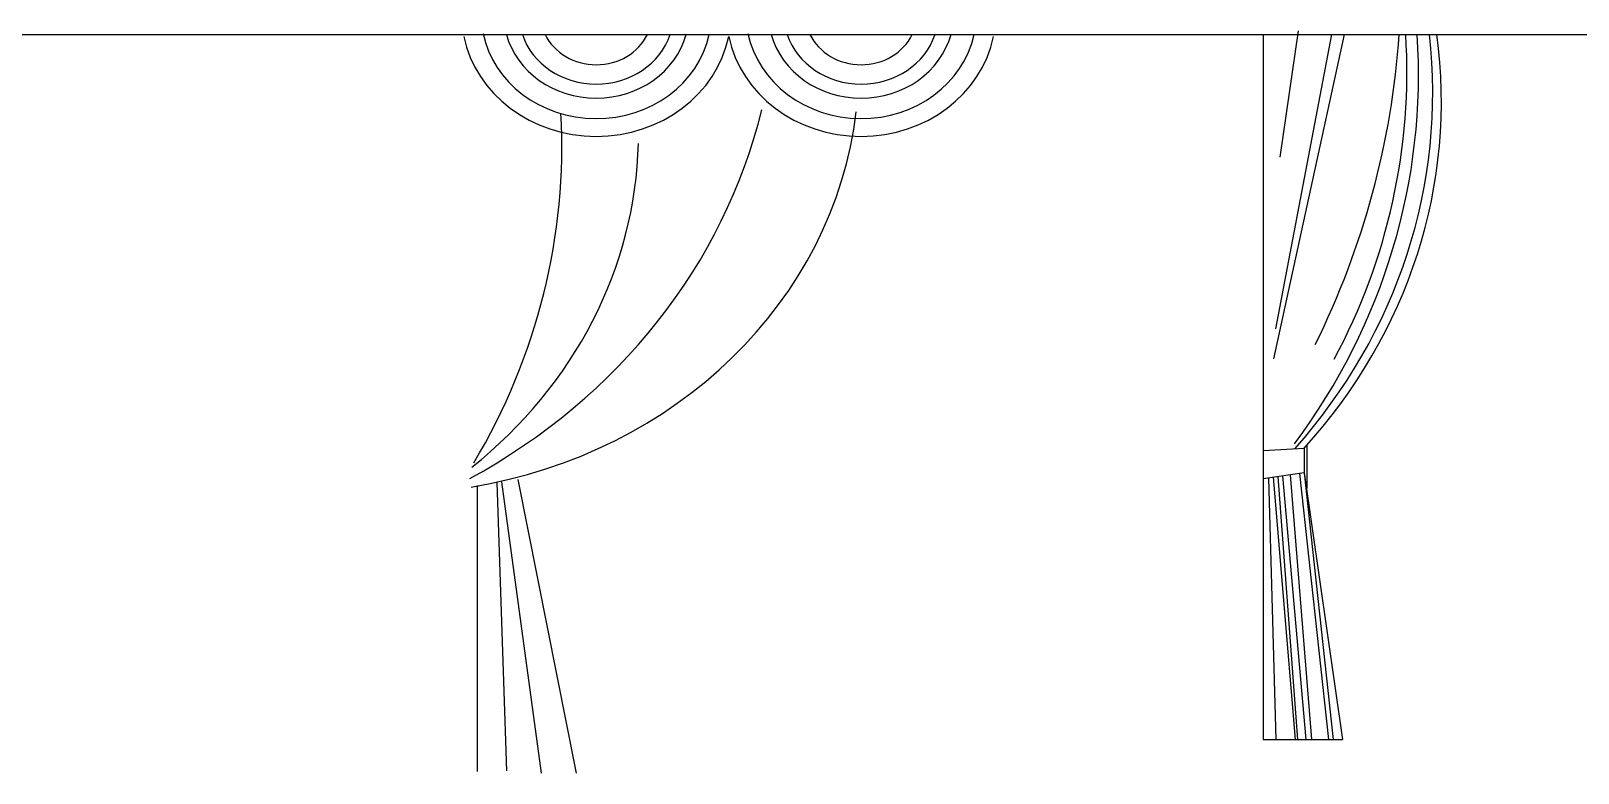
# Model space of a CAD drawing. Header units: inches. Extents: x 3.4 to 45.9, y 7.2 to 32.
# Drawn here: x 29.32 to 33.694, y 13.473 to 15.572 of the extents above; entities that cross this region are included whole.
import ezdxf

# ---------------------------------------------------------------- set-up
doc = ezdxf.new("R2010")
doc.units = ezdxf.units.IN
doc.header["$MEASUREMENT"] = 0
for name, color, linetype in [('02', 2, 'Continuous'), ('1', 1, 'Continuous'), ('4', 4, 'Continuous')]:
    doc.layers.add(name, color=color, linetype=linetype)

msp = doc.modelspace()

# ---------------------------------------------------------------- linework, layer by layer
at = {"layer": '02'}
for p, q in [((32.9025, 15.5722), (32.851, 15.2153)), ((32.8032, 15.5622), (32.8032, 13.5684)), ((33.0325, 15.5622), (32.8326, 14.645)), ((32.9967, 15.5622), (32.8387, 14.7297)), ((32.8032, 14.3854), (32.9192, 14.3923)), ((32.9192, 14.3923), (32.9192, 14.3222)), ((32.9273, 14.4018), (32.9273, 14.2795)), ((30.6964, 14.3033), (30.8614, 13.4733)), ((32.9192, 14.3222), (32.8032, 14.3057)), ((32.8184, 14.3078), (32.8397, 13.5684)), ((32.8321, 14.3098), (32.8937, 13.5684)), ((32.8448, 14.3116), (32.9001, 13.5684)), ((32.9255, 13.5684), (32.8594, 14.3137)), ((32.8795, 14.3165), (32.9402, 13.5684)), ((32.906, 14.3203), (32.9878, 13.5684)), ((32.9192, 14.3222), (33.0017, 13.5684)), ((32.9192, 14.3222), (33.0274, 13.5684)), ((30.582, 14.2863), (30.582, 13.4773)), ((30.637, 14.2953), (30.6645, 13.4793)), ((30.6502, 14.2973), (30.7624, 13.4733)), ((32.8032, 13.5684), (33.0274, 13.5684))]:
    msp.add_line(p, q, dxfattribs=at)
for centre, major_axis, ratio, start_param, end_param in [((31.074, 15.495), (-2.1597, 0.2211), 0.887292, 2.655814, 3.291331), ((31.4271, 15.4373), (-1.847, 0.2002), 0.888729, 2.577695, 3.338538), ((31.5198, 15.4143), (-1.7794, 0.1914), 0.888542, 2.565343, 3.355051), ((30.1844, 15.7968), (-2.9945, 0.3369), 0.875384, 2.835322, 3.180507), ((30.9941, 15.5032), (-2.2087, 0.2006), 0.87524, 2.787059, 3.275326), ((29.6408, 15.6991), (1.7872, 0), 0.909091, 5.253336, 6.066202), ((30.3275, 15.4757), (1.3339, 0), 0.909091, 4.890979, 6.173802), ((28.7539, 15.2446), (2.0673, 0), 0.909091, 5.787282, 6.333621), ((29.6572, 15.2826), (-1.3806, 0), 0.909091, 2.28993, 3.119045)]:
    msp.add_ellipse(centre, major_axis=major_axis, ratio=ratio, start_param=start_param, end_param=end_param, dxfattribs=at)
at = {"layer": '1'}
for centre, major_axis, start_param, end_param in [((30.9184, 15.6203), (0.381, 0), 3.328162, 6.096616), ((30.9184, 15.6203), (0.3257, 0), 3.328162, 6.085728), ((30.9184, 15.6203), (-0.2621, 0), 0.246188, 2.895405), ((30.9184, 15.6203), (-0.2185, 0), 0.296735, 2.844858), ((30.9184, 15.6203), (0.1581, 0), 3.55764, 5.867138), ((31.6671, 15.6203), (0.381, 0), 3.328162, 6.096616), ((31.6671, 15.6203), (0.3257, 0), 3.328162, 6.085728), ((31.6671, 15.6203), (-0.2621, 0), 0.246188, 2.895405), ((31.6671, 15.6203), (-0.2185, 0), 0.296735, 2.844858), ((31.6671, 15.6203), (0.1581, 0), 3.55764, 5.867138)]:
    msp.add_ellipse(centre, major_axis=major_axis, ratio=0.909091, start_param=start_param, end_param=end_param, dxfattribs=at)
at = {"layer": '4'}
msp.add_line((25.2032, 15.5622), (45.5294, 15.5622), dxfattribs=at)

doc.saveas('drawing.dxf')
